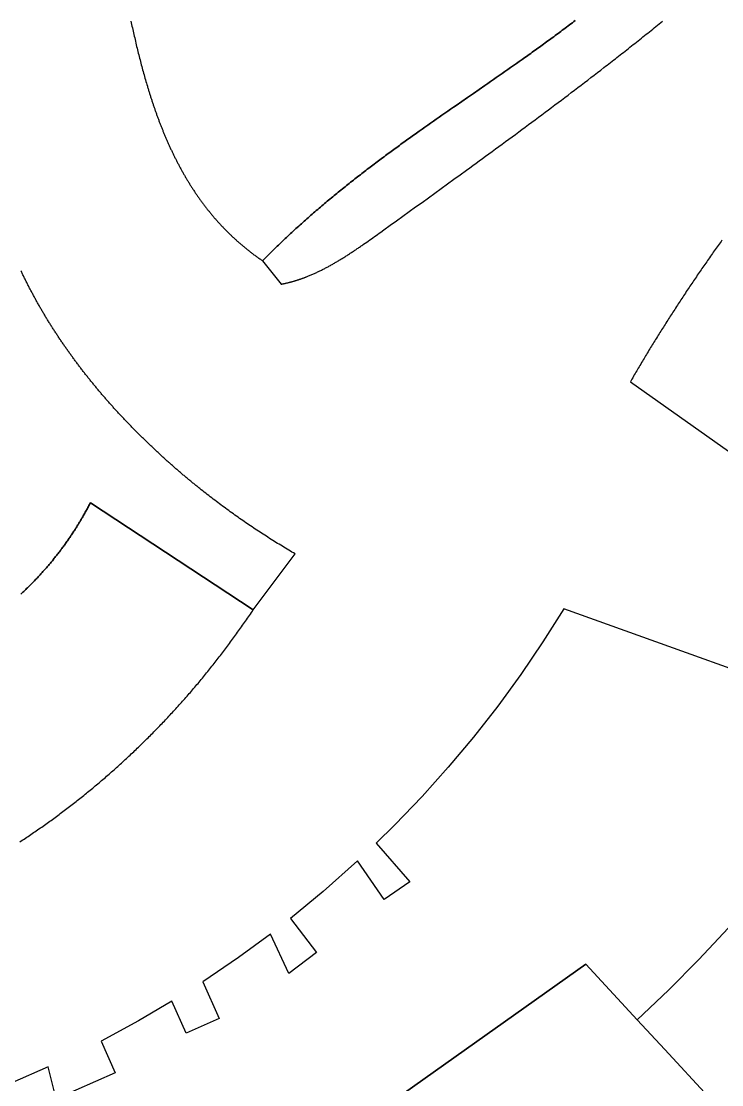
# Model space of a CAD drawing. Header units: millimetres. Extents: x 539514 to 908003, y -69769 to 203909.
# Drawn here: x 756701 to 800560, y -11242 to 55387 of the extents above; entities that cross this region are included whole.
import ezdxf

# ---------------------------------------------------------------- set-up
doc = ezdxf.new("R2010")
doc.units = ezdxf.units.MM
doc.layers.add('CLOSED_AREAS', color=7, linetype='Continuous')

msp = doc.modelspace()

# ---------------------------------------------------------------- linework, layer by layer
at = {"layer": 'CLOSED_AREAS'}
for points in [[(763563.96, 55403.434), (763587.047, 55296.987), (763610.27, 55190.589), (763633.632, 55084.245), (763657.137, 54977.957), (763680.787, 54871.727), (763704.586, 54765.558), (763728.538, 54659.453), (763752.646, 54553.414), (763776.914, 54447.444), (763801.344, 54341.545), (763825.941, 54235.72), (763850.707, 54129.972), (763875.647, 54024.303), (763900.763, 53918.716), (763926.059, 53813.214), (763951.538, 53707.798), (763977.205, 53602.472), (764003.062, 53497.239), (764029.112, 53392.1), (764055.359, 53287.059), (764081.807, 53182.118), (764108.459, 53077.28), (764135.318, 52972.547), (764162.388, 52867.922), (764189.673, 52763.408), (764217.174, 52659.007), (764244.897, 52554.721), (764272.845, 52450.554), (764301.02, 52346.508), (764329.426, 52242.586), (764358.068, 52138.789), (764386.947, 52035.122), (764416.068, 51931.586), (764445.434, 51828.184), (764475.049, 51724.919), (764504.915, 51621.793), (764535.036, 51518.808), (764565.416, 51415.968), (764596.059, 51313.276), (764611.479, 51261.985), (764626.966, 51210.733), (764642.521, 51159.518), (764658.143, 51108.342), (764673.833, 51057.205), (764689.592, 51006.106), (764705.42, 50955.047), (764721.317, 50904.028), (764737.284, 50853.049), (764753.321, 50802.11), (764769.429, 50751.212), (764785.607, 50700.354), (764801.858, 50649.538), (764818.18, 50598.764), (764834.575, 50548.032), (764851.042, 50497.342), (764867.583, 50446.695), (764884.197, 50396.09), (764900.885, 50345.529), (764917.648, 50295.012), (764934.486, 50244.539), (764951.399, 50194.109), (764968.388, 50143.725), (764985.454, 50093.385), (765002.595, 50043.091), (765019.814, 49992.842), (765037.111, 49942.639), (765054.485, 49892.482), (765071.938, 49842.372), (765089.469, 49792.308), (765107.08, 49742.292), (765124.77, 49692.324), (765142.54, 49642.403), (765160.391, 49592.531), (765178.323, 49542.706), (765196.336, 49492.931), (765214.431, 49443.205), (765232.608, 49393.529), (765250.867, 49343.902), (765269.21, 49294.325), (765287.636, 49244.799), (765306.146, 49195.324), (765324.741, 49145.9), (765343.42, 49096.527), (765362.185, 49047.206), (765381.035, 48997.937), (765399.971, 48948.72), (765418.993, 48899.557), (765438.103, 48850.446), (765457.299, 48801.389), (765476.584, 48752.385), (765495.957, 48703.436), (765515.418, 48654.54), (765534.968, 48605.7), (765554.608, 48556.915), (765574.338, 48508.185), (765594.158, 48459.51), (765614.069, 48410.892), (765634.071, 48362.33), (765654.164, 48313.825), (765674.35, 48265.376), (765694.628, 48216.985), (765714.999, 48168.652), (765735.463, 48120.376), (765756.021, 48072.159), (765776.674, 48024.001), (765797.42, 47975.901), (765818.262, 47927.861), (765839.2, 47879.88), (765860.233, 47831.959), (765881.362, 47784.098), (765902.588, 47736.298), (765923.912, 47688.559), (765945.333, 47640.881), (765966.852, 47593.265), (765988.469, 47545.711), (766010.186, 47498.218), (766032.001, 47450.789), (766053.917, 47403.422), (766075.932, 47356.118), (766098.048, 47308.878), (766120.265, 47261.702), (766142.584, 47214.59), (766165.004, 47167.542), (766187.527, 47120.559), (766210.152, 47073.641), (766232.881, 47026.789), (766255.713, 46980.002), (766278.649, 46933.282), (766301.69, 46886.628), (766324.835, 46840.041), (766348.086, 46793.521), (766371.442, 46747.068), (766394.905, 46700.683), (766418.474, 46654.367), (766442.15, 46608.118), (766465.934, 46561.938), (766489.825, 46515.828), (766513.825, 46469.787), (766537.934, 46423.815), (766562.151, 46377.913), (766586.478, 46332.082), (766610.916, 46286.322), (766635.463, 46240.632), (766660.121, 46195.014), (766684.891, 46149.468), (766709.773, 46103.993), (766734.766, 46058.591), (766759.872, 46013.261), (766785.091, 45968.005), (766810.424, 45922.821), (766835.87, 45877.712), (766861.431, 45832.676), (766887.106, 45787.714), (766912.896, 45742.828), (766938.802, 45698.016), (766964.824, 45653.279), (766990.962, 45608.618), (767017.218, 45564.033), (767043.59, 45519.523), (767070.08, 45475.091), (767096.688, 45430.735), (767123.415, 45386.457), (767150.261, 45342.256), (767177.226, 45298.133), (767204.311, 45254.088), (767231.516, 45210.122), (767258.842, 45166.235), (767286.289, 45122.426), (767313.858, 45078.697), (767341.548, 45035.048), (767369.361, 44991.479), (767397.297, 44947.991), (767425.356, 44904.583), (767453.538, 44861.257), (767481.845, 44818.012), (767510.276, 44774.848), (767538.833, 44731.767), (767567.514, 44688.768), (767596.322, 44645.852), (767625.255, 44603.019), (767654.316, 44560.27), (767683.503, 44517.604), (767712.818, 44475.022), (767742.261, 44432.525), (767771.832, 44390.112), (767801.532, 44347.784), (767831.362, 44305.542), (767861.321, 44263.385), (767891.41, 44221.315), (767921.629, 44179.33), (767951.98, 44137.433), (767982.462, 44095.622), (768013.075, 44053.899), (768043.821, 44012.263), (768074.7, 43970.715), (768105.712, 43929.256), (768136.857, 43887.885), (768168.136, 43846.603), (768199.549, 43805.41), (768231.098, 43764.307), (768262.781, 43723.294), (768294.6, 43682.371), (768326.555, 43641.539), (768358.647, 43600.798), (768390.876, 43560.147), (768423.242, 43519.589), (768455.746, 43479.122), (768488.388, 43438.747), (768521.168, 43398.465), (768554.088, 43358.276), (768587.147, 43318.18), (768620.346, 43278.178), (768653.686, 43238.269), (768687.166, 43198.455), (768720.787, 43158.735), (768754.55, 43119.109), (768788.456, 43079.579), (768822.503, 43040.145), (768856.694, 43000.806), (768891.028, 42961.563), (768925.505, 42922.417), (768960.127, 42883.368), (768994.894, 42844.415), (769029.805, 42805.56), (769064.862, 42766.803), (769100.065, 42728.144), (769135.415, 42689.583), (769170.911, 42651.121), (769206.554, 42612.758), (769242.345, 42574.495), (769278.284, 42536.331), (769314.371, 42498.267), (769350.607, 42460.303), (769386.993, 42422.441), (769423.528, 42384.679), (769460.214, 42347.018), (769497.05, 42309.459), (769534.037, 42272.003), (769571.176, 42234.648), (769608.466, 42197.396), (769645.909, 42160.247), (769683.505, 42123.202), (769721.254, 42086.26), (769759.156, 42049.421), (769797.213, 42012.688), (769835.424, 41976.058), (769873.789, 41939.534), (769912.31, 41903.115), (769950.987, 41866.802), (769989.82, 41830.594), (770028.81, 41794.493), (770067.957, 41758.498), (770107.261, 41722.61), (770146.723, 41686.829), (770186.343, 41651.156), (770226.122, 41615.591), (770266.06, 41580.134), (770306.158, 41544.785), (770346.416, 41509.545), (770386.834, 41474.414), (770427.413, 41439.393), (770468.154, 41404.482), (770509.056, 41369.681), (770550.12, 41334.99), (770591.347, 41300.41), (770632.737, 41265.941), (770674.291, 41231.584), (770716.008, 41197.338), (770757.889, 41163.204), (770799.936, 41129.183), (770842.147, 41095.275), (770884.524, 41061.479), (770927.067, 41027.798), (770969.776, 40994.229), (771012.653, 40960.775), (771055.696, 40927.435), (771098.907, 40894.21), (771142.287, 40861.1), (771185.835, 40828.106), (771229.552, 40795.227), (771273.438, 40762.464), (771317.495, 40729.817), (771361.721, 40697.287), (771406.118, 40664.874), (771450.687, 40632.578), (771495.427, 40600.4), (771540.339, 40568.34), (771585.423, 40536.398), (771630.68, 40504.575), (771676.111, 40472.871), (771721.715, 40441.286), (771767.494, 40409.82), (771813.446, 40378.475), (771896.161, 40462.611), (771978.948, 40546.439), (772061.807, 40629.96), (772144.737, 40713.177), (772227.739, 40796.092), (772310.813, 40878.707), (772393.956, 40961.024), (772477.171, 41043.045), (772560.455, 41124.772), (772643.808, 41206.208), (772727.231, 41287.355), (772810.723, 41368.215), (772894.283, 41448.79), (772977.911, 41529.082), (773061.607, 41609.093), (773145.371, 41688.826), (773229.201, 41768.283), (773313.098, 41847.465), (773397.062, 41926.376), (773481.091, 42005.017), (773565.186, 42083.389), (773649.346, 42161.497), (773733.571, 42239.341), (773817.86, 42316.924), (773902.214, 42394.247), (773986.631, 42471.314), (774071.112, 42548.126), (774155.655, 42624.686), (774240.262, 42700.995), (774324.93, 42777.055), (774409.661, 42852.87), (774494.453, 42928.44), (774579.306, 43003.769), (774664.221, 43078.858), (774749.195, 43153.71), (774834.23, 43228.326), (774919.325, 43302.709), (775004.478, 43376.861), (775089.691, 43450.784), (775174.963, 43524.481), (775260.293, 43597.953), (775345.681, 43671.202), (775431.126, 43744.231), (775516.628, 43817.042), (775602.188, 43889.637), (775687.804, 43962.019), (775773.476, 44034.188), (775859.203, 44106.148), (775944.986, 44177.901), (776030.824, 44249.449), (776116.717, 44320.794), (776202.664, 44391.938), (776288.665, 44462.883), (776374.72, 44533.631), (776460.827, 44604.186), (776546.988, 44674.548), (776633.201, 44744.719), (776719.466, 44814.703), (776805.783, 44884.502), (776892.151, 44954.116), (776978.57, 45023.55), (777065.04, 45092.803), (777151.56, 45161.88), (777238.13, 45230.782), (777324.75, 45299.511), (777411.419, 45368.069), (777498.136, 45436.459), (777584.903, 45504.682), (777671.717, 45572.742), (777758.579, 45640.639), (777845.488, 45708.376), (777932.444, 45775.956), (778019.447, 45843.38), (778106.497, 45910.65), (778193.592, 45977.769), (778280.733, 46044.74), (778367.918, 46111.563), (778455.149, 46178.241), (778542.424, 46244.777), (778629.744, 46311.172), (778717.107, 46377.429), (778804.513, 46443.55), (778891.962, 46509.537), (778979.454, 46575.392), (779066.989, 46641.117), (779154.565, 46706.715), (779242.183, 46772.187), (779329.842, 46837.536), (779417.542, 46902.764), (779505.282, 46967.874), (779593.062, 47032.866), (779680.882, 47097.744), (779768.742, 47162.509), (779856.64, 47227.164), (779944.577, 47291.711), (780032.552, 47356.151), (780120.566, 47420.488), (780208.616, 47484.724), (780296.704, 47548.86), (780384.829, 47612.898), (780472.99, 47676.841), (780561.188, 47740.692), (780649.421, 47804.451), (780737.689, 47868.121), (780825.993, 47931.705), (780914.331, 47995.205), (781002.703, 48058.622), (781091.109, 48121.96), (781179.549, 48185.219), (781268.022, 48248.402), (781356.528, 48311.512), (781445.066, 48374.55), (781622.238, 48500.421), (781799.536, 48626.032), (781976.956, 48751.4), (782154.496, 48876.542), (782332.153, 49001.476), (782509.923, 49126.219), (782687.804, 49250.788), (782865.794, 49375.201), (783043.888, 49499.474), (783222.084, 49623.625), (783400.38, 49747.671), (783578.772, 49871.63), (783757.257, 49995.518), (783935.833, 50119.354), (784293.244, 50366.934), (784650.983, 50614.509), (785009.025, 50862.216), (785367.348, 51110.195), (785725.928, 51358.581), (785905.307, 51482.971), (786084.742, 51607.515), (786264.229, 51732.23), (786443.766, 51857.133), (786623.35, 51982.242), (786802.978, 52107.573), (786982.647, 52233.145), (787162.354, 52358.975), (787342.096, 52485.079), (787521.87, 52611.475), (787701.674, 52738.18), (787881.504, 52865.211), (788061.357, 52992.586), (788241.232, 53120.322), (788331.176, 53184.331), (788421.124, 53248.436), (788511.075, 53312.64), (788601.03, 53376.945), (788690.988, 53441.354), (788780.949, 53505.868), (788870.912, 53570.489), (788960.877, 53635.22), (789050.843, 53700.062), (789140.81, 53765.019), (789230.778, 53830.091), (789320.747, 53895.282), (789410.716, 53960.593), (789500.684, 54026.027), (789590.652, 54091.586), (789680.618, 54157.271), (789770.584, 54223.086), (789860.547, 54289.031), (789950.509, 54355.11), (790040.467, 54421.325), (790130.424, 54487.677), (790220.376, 54554.169), (790310.326, 54620.803), (790400.271, 54687.581), (790490.212, 54754.506), (790580.148, 54821.578), (790670.08, 54888.802), (790760.005, 54956.178), (790849.926, 55023.709), (790939.84, 55091.397), (791029.747, 55159.244), (791119.648, 55227.253), (791209.541, 55295.425), (791299.427, 55363.763), (791389.305, 55432.269)], [(791389.305, 55432.269), (791299.427, 55363.763), (791209.541, 55295.425), (791119.648, 55227.253), (791029.747, 55159.244), (790939.84, 55091.397), (790849.926, 55023.709), (790760.005, 54956.178), (790670.08, 54888.802), (790580.148, 54821.578), (790490.212, 54754.506), (790400.271, 54687.581), (790310.326, 54620.803), (790220.376, 54554.169), (790130.424, 54487.677), (790040.467, 54421.325), (789950.509, 54355.11), (789860.547, 54289.031), (789770.584, 54223.086), (789680.618, 54157.271), (789590.652, 54091.586), (789500.684, 54026.027), (789410.716, 53960.593), (789320.747, 53895.282), (789230.778, 53830.091), (789140.81, 53765.019), (789050.843, 53700.062), (788960.877, 53635.22), (788870.912, 53570.489), (788780.949, 53505.868), (788690.988, 53441.354), (788601.03, 53376.945), (788511.075, 53312.64), (788421.124, 53248.436), (788331.176, 53184.331), (788241.232, 53120.322), (788061.357, 52992.586), (787881.504, 52865.211), (787701.674, 52738.18), (787521.87, 52611.475), (787342.096, 52485.079), (787162.354, 52358.975), (786982.647, 52233.145), (786802.978, 52107.573), (786623.35, 51982.242), (786443.766, 51857.133), (786264.229, 51732.23), (786084.742, 51607.515), (785905.307, 51482.971), (785725.928, 51358.581), (785367.348, 51110.195), (785009.025, 50862.216), (784650.983, 50614.509), (784293.244, 50366.934), (783935.833, 50119.354), (783757.257, 49995.518), (783578.772, 49871.63), (783400.38, 49747.671), (783222.084, 49623.625), (783043.888, 49499.474), (782865.794, 49375.201), (782687.804, 49250.788), (782509.923, 49126.219), (782332.153, 49001.476), (782154.496, 48876.542), (781976.956, 48751.4), (781799.536, 48626.032), (781622.238, 48500.421), (781445.066, 48374.55), (781356.528, 48311.512), (781268.022, 48248.402), (781179.549, 48185.219), (781091.109, 48121.96), (781002.703, 48058.622), (780914.331, 47995.205), (780825.993, 47931.705), (780737.689, 47868.121), (780649.421, 47804.451), (780561.188, 47740.692), (780472.99, 47676.841), (780384.829, 47612.898), (780296.704, 47548.86), (780208.616, 47484.724), (780120.566, 47420.488), (780032.552, 47356.151), (779944.577, 47291.711), (779856.64, 47227.164), (779768.742, 47162.509), (779680.882, 47097.744), (779593.062, 47032.866), (779505.282, 46967.874), (779417.542, 46902.764), (779329.842, 46837.536), (779242.183, 46772.187), (779154.565, 46706.715), (779066.989, 46641.117), (778979.454, 46575.392), (778891.962, 46509.537), (778804.513, 46443.55), (778717.107, 46377.429), (778629.744, 46311.172), (778542.424, 46244.777), (778455.149, 46178.241), (778367.918, 46111.563), (778280.733, 46044.74), (778193.592, 45977.769), (778106.497, 45910.65), (778019.447, 45843.38), (777932.444, 45775.956), (777845.488, 45708.376), (777758.579, 45640.639), (777671.717, 45572.742), (777584.903, 45504.682), (777498.136, 45436.459), (777411.419, 45368.069), (777324.75, 45299.511), (777238.13, 45230.782), (777151.56, 45161.88), (777065.04, 45092.803), (776978.57, 45023.55), (776892.151, 44954.116), (776805.783, 44884.502), (776719.466, 44814.703), (776633.201, 44744.719), (776546.988, 44674.548), (776460.827, 44604.186), (776374.72, 44533.631), (776288.665, 44462.883), (776202.664, 44391.938), (776116.717, 44320.794), (776030.824, 44249.449), (775944.986, 44177.901), (775859.203, 44106.148), (775773.476, 44034.188), (775687.804, 43962.019), (775602.188, 43889.637), (775516.628, 43817.042), (775431.126, 43744.231), (775345.681, 43671.202), (775260.293, 43597.953), (775174.963, 43524.481), (775089.691, 43450.784), (775004.478, 43376.861), (774919.325, 43302.709), (774834.23, 43228.326), (774749.195, 43153.71), (774664.221, 43078.858), (774579.306, 43003.769), (774494.453, 42928.44), (774409.661, 42852.87), (774324.93, 42777.055), (774240.262, 42700.995), (774155.655, 42624.686), (774071.112, 42548.126), (773986.631, 42471.314), (773902.214, 42394.247), (773817.86, 42316.924), (773733.571, 42239.341), (773649.346, 42161.497), (773565.186, 42083.389), (773481.091, 42005.017), (773397.062, 41926.376), (773313.098, 41847.465), (773229.201, 41768.283), (773145.371, 41688.826), (773061.607, 41609.093), (772977.911, 41529.082), (772894.283, 41448.79), (772810.723, 41368.215), (772727.231, 41287.355), (772643.808, 41206.208), (772560.455, 41124.772), (772477.171, 41043.045), (772393.956, 40961.024), (772310.813, 40878.707), (772227.739, 40796.092), (772144.737, 40713.177), (772061.807, 40629.96), (771978.948, 40546.439), (771896.161, 40462.611), (771813.446, 40378.475), (772979.384, 38921.053), (773005.884, 38925.812), (773032.368, 38930.67), (773058.834, 38935.627), (773085.283, 38940.683), (773111.716, 38945.837), (773138.132, 38951.089), (773164.532, 38956.438), (773190.915, 38961.885), (773217.281, 38967.428), (773243.631, 38973.068), (773269.964, 38978.803), (773296.282, 38984.634), (773322.583, 38990.56), (773348.868, 38996.581), (773375.137, 39002.697), (773401.39, 39008.906), (773427.627, 39015.209), (773453.848, 39021.605), (773480.054, 39028.094), (773506.244, 39034.676), (773532.418, 39041.349), (773558.576, 39048.115), (773584.719, 39054.971), (773610.847, 39061.919), (773636.959, 39068.957), (773663.056, 39076.085), (773689.138, 39083.303), (773715.205, 39090.611), (773741.257, 39098.007), (773767.293, 39105.492), (773793.315, 39113.065), (773819.322, 39120.726), (773845.314, 39128.475), (773871.292, 39136.311), (773897.255, 39144.233), (773923.203, 39152.241), (773949.137, 39160.336), (773975.056, 39168.516), (774000.961, 39176.781), (774026.852, 39185.131), (774052.728, 39193.565), (774078.591, 39202.084), (774104.439, 39210.686), (774130.273, 39219.371), (774156.094, 39228.139), (774181.901, 39236.989), (774207.693, 39245.922), (774233.472, 39254.936), (774259.238, 39264.032), (774284.99, 39273.208), (774310.728, 39282.465), (774336.453, 39291.802), (774362.165, 39301.219), (774387.863, 39310.715), (774413.549, 39320.29), (774439.221, 39329.944), (774464.88, 39339.676), (774490.526, 39349.486), (774516.159, 39359.373), (774541.779, 39369.337), (774567.386, 39379.378), (774592.981, 39389.496), (774644.133, 39409.958), (774695.235, 39430.72), (774746.287, 39451.78), (774797.29, 39473.134), (774848.246, 39494.78), (774899.153, 39516.714), (774950.014, 39538.933), (775000.827, 39561.434), (775051.595, 39584.213), (775102.318, 39607.269), (775152.995, 39630.598), (775203.629, 39654.196), (775254.218, 39678.061), (775304.765, 39702.19), (775355.269, 39726.579), (775405.731, 39751.225), (775456.152, 39776.126), (775506.531, 39801.278), (775556.871, 39826.678), (775607.171, 39852.323), (775657.431, 39878.211), (775707.653, 39904.337), (775757.837, 39930.699), (775807.984, 39957.293), (775858.094, 39984.118), (775908.167, 40011.169), (775958.205, 40038.443), (776008.208, 40065.938), (776058.176, 40093.65), (776108.11, 40121.577), (776158.01, 40149.714), (776207.878, 40178.06), (776257.714, 40206.611), (776307.517, 40235.364), (776357.29, 40264.315), (776407.032, 40293.462), (776456.744, 40322.803), (776506.426, 40352.332), (776556.08, 40382.048), (776605.705, 40411.948), (776655.303, 40442.028), (776704.873, 40472.285), (776754.417, 40502.717), (776803.935, 40533.319), (776853.427, 40564.09), (776902.895, 40595.026), (776952.338, 40626.123), (777001.758, 40657.38), (777051.154, 40688.792), (777100.528, 40720.356), (777149.879, 40752.071), (777199.209, 40783.931), (777248.519, 40815.935), (777297.808, 40848.08), (777347.077, 40880.361), (777396.327, 40912.777), (777445.558, 40945.324), (777494.772, 40977.999), (777543.968, 41010.799), (777593.147, 41043.72), (777642.309, 41076.761), (777691.456, 41109.917), (777740.588, 41143.185), (777789.705, 41176.563), (777838.808, 41210.048), (777887.897, 41243.636), (777936.974, 41277.324), (777986.038, 41311.109), (778035.091, 41344.988), (778084.132, 41378.959), (778133.163, 41413.017), (778231.195, 41481.385), (778329.191, 41550.068), (778427.156, 41619.041), (778525.094, 41688.28), (778623.011, 41757.759), (778720.91, 41827.454), (778818.796, 41897.341), (778916.674, 41967.395), (779014.548, 42037.591), (779112.423, 42107.905), (779210.303, 42178.311), (779406.098, 42319.304), (779803.735, 42605.789), (780201.632, 42892.569), (780599.734, 43179.628), (780997.987, 43466.947), (781396.335, 43754.509), (781794.725, 44042.298), (782193.102, 44330.296), (782591.412, 44618.486), (782989.599, 44906.85), (783387.61, 45195.371), (783785.39, 45484.032), (784182.884, 45772.816), (784580.039, 46061.705), (784778.471, 46206.184), (784976.799, 46350.683), (785175.014, 46495.199), (785373.109, 46639.731), (785571.079, 46784.276), (785768.917, 46928.833), (785977.372, 47081.269), (786185.674, 47233.723), (786393.823, 47386.204), (786601.823, 47538.718), (786809.674, 47691.276), (787017.377, 47843.883), (787224.936, 47996.55), (787432.35, 48149.283), (787639.622, 48302.091), (787846.753, 48454.982), (788053.745, 48607.964), (788260.6, 48761.045), (788467.319, 48914.234), (788673.903, 49067.537), (788880.355, 49220.964), (789086.676, 49374.523), (789292.867, 49528.221), (789498.93, 49682.067), (789704.867, 49836.068), (789910.679, 49990.234), (790116.368, 50144.571), (790321.936, 50299.088), (790527.384, 50453.793), (790732.713, 50608.695), (790937.926, 50763.801), (791143.024, 50919.119), (791348.008, 51074.658), (791552.88, 51230.425), (791757.642, 51386.429), (791962.295, 51542.677), (792166.841, 51699.179), (792371.282, 51855.941), (792575.619, 52012.973), (792779.853, 52170.281), (792983.987, 52327.875), (793188.022, 52485.762), (793290.002, 52564.818), (793391.959, 52643.95), (793493.891, 52723.16), (793595.8, 52802.448), (793697.685, 52881.815), (793799.547, 52961.263), (793901.386, 53040.793), (794003.201, 53120.404), (794104.994, 53200.099), (794206.765, 53279.879), (794308.512, 53359.744), (794410.238, 53439.696), (794511.942, 53519.735), (794613.624, 53599.862), (794715.284, 53680.079), (794816.923, 53760.387), (794918.541, 53840.786), (795020.138, 53921.277), (795121.714, 54001.862), (795223.27, 54082.542), (795324.805, 54163.317), (795426.32, 54244.189), (795527.815, 54325.158), (795629.29, 54406.226), (795730.746, 54487.394), (795832.182, 54568.662), (795933.599, 54650.032), (796034.998, 54731.505), (796136.377, 54813.081), (796237.738, 54894.762), (796339.08, 54976.548), (796440.404, 55058.442), (796541.711, 55140.442), (796642.999, 55222.552), (796744.27, 55304.772), (796845.524, 55387.102)], [(800576.731, 41677.54), (800516.12, 41592.824), (800455.607, 41508.089), (800395.192, 41423.335), (800334.875, 41338.563), (800274.656, 41253.773), (800214.537, 41168.966), (800154.516, 41084.14), (800094.595, 40999.297), (800034.773, 40914.437), (799975.051, 40829.559), (799915.429, 40744.665), (799855.907, 40659.753), (799796.486, 40574.825), (799737.165, 40489.881), (799677.945, 40404.92), (799618.827, 40319.943), (799559.809, 40234.95), (799500.894, 40149.942), (799442.08, 40064.918), (799383.369, 39979.878), (799324.76, 39894.823), (799266.253, 39809.754), (799207.849, 39724.669), (799149.549, 39639.57), (799091.352, 39554.456), (799033.258, 39469.328), (798975.268, 39384.185), (798917.382, 39299.029), (798859.601, 39213.859), (798801.924, 39128.676), (798744.351, 39043.478), (798686.884, 38958.268), (798629.522, 38873.045), (798572.266, 38787.808), (798515.115, 38702.559), (798458.07, 38617.298), (798401.131, 38532.024), (798344.299, 38446.738), (798287.574, 38361.44), (798230.955, 38276.13), (798174.444, 38190.808), (798118.04, 38105.475), (798061.743, 38020.131), (798005.555, 37934.776), (797949.474, 37849.409), (797893.502, 37764.032), (797837.639, 37678.645), (797781.884, 37593.247), (797726.239, 37507.838), (797670.703, 37422.42), (797615.276, 37336.992), (797559.959, 37251.554), (797504.752, 37166.107), (797449.656, 37080.65), (797394.67, 36995.184), (797339.794, 36909.71), (797285.03, 36824.226), (797230.377, 36738.734), (797175.836, 36653.233), (797121.406, 36567.725), (797067.088, 36482.208), (797012.882, 36396.683), (796958.789, 36311.15), (796904.808, 36225.61), (796850.94, 36140.063), (796797.186, 36054.508), (796743.544, 35968.947), (796690.017, 35883.378), (796636.603, 35797.803), (796583.303, 35712.222), (796530.118, 35626.634), (796477.047, 35541.04), (796424.092, 35455.44), (796371.251, 35369.835), (796318.525, 35284.224), (796265.915, 35198.607), (796213.421, 35112.985), (796161.043, 35027.359), (796108.781, 34941.727), (796056.635, 34856.091), (796004.607, 34770.45), (795952.695, 34684.805), (795900.9, 34599.155), (795849.223, 34513.502), (795797.664, 34427.845), (795746.223, 34342.184), (795694.899, 34256.52), (795643.694, 34170.853), (795592.608, 34085.183), (795541.641, 33999.509), (795490.793, 33913.833), (795440.064, 33828.155), (795389.455, 33742.474), (795338.965, 33656.791), (795288.596, 33571.106), (795238.347, 33485.419), (795188.219, 33399.73), (795138.211, 33314.04), (795088.325, 33228.349), (795038.559, 33142.657), (794988.916, 33056.963), (794939.394, 32971.269), (794889.994, 32885.575), (794840.716, 32799.88), (801836.342, 27844.644)], [(756663.992, 19486.416), (756710.894, 19529.932), (756757.673, 19573.597), (756804.33, 19617.412), (756850.862, 19661.376), (756897.271, 19705.489), (756943.556, 19749.752), (756989.715, 19794.163), (757035.749, 19838.724), (757081.658, 19883.434), (757127.44, 19928.294), (757173.097, 19973.302), (757218.626, 20018.459), (757264.027, 20063.765), (757309.301, 20109.221), (757354.447, 20154.825), (757399.465, 20200.578), (757444.353, 20246.48), (757489.112, 20292.531), (757533.741, 20338.731), (757578.24, 20385.079), (757622.608, 20431.576), (757666.845, 20478.222), (757710.951, 20525.017), (757754.925, 20571.96), (757798.766, 20619.052), (757842.475, 20666.293), (757886.05, 20713.682), (757929.492, 20761.219), (757972.8, 20808.905), (758015.974, 20856.74), (758059.013, 20904.722), (758101.917, 20952.854), (758144.684, 21001.133), (758187.316, 21049.561), (758229.812, 21098.138), (758272.17, 21146.862), (758314.392, 21195.735), (758356.475, 21244.756), (758398.421, 21293.925), (758440.227, 21343.242), (758481.895, 21392.707), (758523.424, 21442.32), (758564.812, 21492.082), (758606.061, 21541.991), (758647.169, 21592.048), (758688.136, 21642.253), (758728.961, 21692.606), (758769.644, 21743.107), (758810.186, 21793.756), (758850.584, 21844.553), (758890.839, 21895.497), (758930.951, 21946.589), (758970.919, 21997.828), (759010.742, 22049.216), (759050.421, 22100.751), (759089.955, 22152.433), (759129.343, 22204.263), (759168.584, 22256.241), (759207.68, 22308.366), (759246.628, 22360.639), (759285.43, 22413.059), (759324.083, 22465.626), (759362.589, 22518.341), (759400.945, 22571.203), (759439.153, 22624.212), (759477.212, 22677.369), (759515.121, 22730.672), (759552.88, 22784.123), (759590.488, 22837.721), (759627.945, 22891.467), (759665.25, 22945.359), (759702.404, 22999.399), (759739.405, 23053.585), (759776.254, 23107.918), (759812.95, 23162.399), (759849.492, 23217.026), (759885.88, 23271.8), (759922.114, 23326.721), (759958.193, 23381.789), (759994.117, 23437.004), (760029.885, 23492.365), (760065.498, 23547.873), (760100.954, 23603.528), (760136.253, 23659.33), (760171.395, 23715.278), (760206.379, 23771.372), (760241.205, 23827.614), (760275.872, 23884.001), (760310.381, 23940.536), (760344.73, 23997.216), (760378.92, 24054.044), (760412.949, 24111.017), (760446.818, 24168.137), (760480.526, 24225.403), (760514.072, 24282.816), (760547.457, 24340.375), (760580.679, 24398.08), (760613.739, 24455.931), (760646.635, 24513.928), (760679.368, 24572.072), (760711.937, 24630.361), (760744.342, 24688.797), (760776.582, 24747.378), (760808.657, 24806.106), (760840.567, 24864.98), (760872.31, 24923.999), (760903.887, 24983.165), (760935.297, 25042.476), (760966.54, 25101.933), (760997.615, 25161.536), (761028.523, 25221.285), (771230.478, 18517.143), (773853.837, 22014.956), (773753.037, 22073.782), (773652.291, 22132.901), (773551.604, 22192.312), (773450.975, 22252.016), (773350.408, 22312.011), (773249.904, 22372.297), (773149.464, 22432.873), (773049.091, 22493.738), (772948.787, 22554.892), (772848.553, 22616.333), (772748.391, 22678.062), (772648.303, 22740.078), (772548.29, 22802.379), (772448.355, 22864.965), (772348.5, 22927.836), (772248.726, 22990.991), (772149.034, 23054.428), (772049.428, 23118.148), (771949.908, 23182.15), (771850.477, 23246.433), (771751.136, 23310.996), (771651.888, 23375.839), (771552.733, 23440.961), (771453.674, 23506.361), (771354.713, 23572.039), (771255.851, 23637.993), (771157.09, 23704.224), (771058.433, 23770.731), (770959.881, 23837.512), (770861.435, 23904.567), (770763.098, 23971.896), (770664.871, 24039.498), (770566.756, 24107.371), (770468.756, 24175.516), (770370.871, 24243.932), (770273.104, 24312.618), (770175.457, 24381.573), (770077.931, 24450.797), (769980.528, 24520.289), (769883.25, 24590.048), (769786.099, 24660.074), (769689.076, 24730.365), (769592.184, 24800.922), (769495.425, 24871.744), (769398.799, 24942.829), (769302.309, 25014.177), (769205.957, 25085.788), (769109.745, 25157.66), (769013.674, 25229.794), (768917.747, 25302.188), (768821.964, 25374.842), (768726.328, 25447.755), (768630.841, 25520.926), (768535.505, 25594.355), (768440.321, 25668.04), (768345.291, 25741.982), (768250.417, 25816.18), (768155.701, 25890.632), (768061.144, 25965.339), (767966.749, 26040.299), (767872.518, 26115.512), (767825.464, 26153.214), (767778.451, 26190.978), (767731.481, 26228.805), (767684.552, 26266.694), (767637.665, 26304.647), (767590.821, 26342.662), (767544.019, 26380.739), (767497.261, 26418.879), (767450.545, 26457.082), (767403.873, 26495.346), (767357.244, 26533.673), (767310.659, 26572.062), (767264.119, 26610.513), (767217.622, 26649.026), (767171.17, 26687.6), (767124.762, 26726.237), (767078.4, 26764.935), (767032.083, 26803.694), (766985.811, 26842.515), (766939.584, 26881.398), (766893.404, 26920.342), (766847.269, 26959.347), (766801.181, 26998.413), (766755.14, 27037.54), (766709.145, 27076.728), (766663.197, 27115.978), (766617.296, 27155.287), (766571.443, 27194.658), (766525.638, 27234.089), (766479.88, 27273.581), (766434.17, 27313.133), (766388.509, 27352.746), (766342.897, 27392.419), (766297.333, 27432.152), (766251.818, 27471.945), (766206.353, 27511.799), (766160.937, 27551.712), (766115.57, 27591.685), (766070.254, 27631.718), (766024.988, 27671.81), (765979.772, 27711.963), (765934.607, 27752.174), (765889.493, 27792.445), (765844.43, 27832.776), (765799.418, 27873.165), (765754.457, 27913.614), (765709.549, 27954.122), (765664.692, 27994.689), (765619.888, 28035.315), (765575.136, 28075.999), (765530.437, 28116.743), (765485.791, 28157.545), (765441.198, 28198.405), (765396.658, 28239.325), (765352.172, 28280.302), (765307.739, 28321.338), (765263.361, 28362.432), (765219.037, 28403.584), (765174.768, 28444.794), (765130.553, 28486.062), (765086.393, 28527.388), (765042.288, 28568.772), (764998.239, 28610.214), (764954.246, 28651.713), (764910.308, 28693.27), (764866.426, 28734.884), (764822.601, 28776.555), (764778.833, 28818.284), (764735.121, 28860.07), (764691.466, 28901.913), (764647.868, 28943.813), (764604.328, 28985.77), (764560.846, 29027.784), (764517.421, 29069.855), (764474.055, 29111.982), (764430.747, 29154.166), (764387.497, 29196.406), (764344.307, 29238.703), (764301.175, 29281.056), (764258.103, 29323.466), (764215.091, 29365.931), (764172.138, 29408.453), (764129.245, 29451.031), (764086.412, 29493.664), (764043.64, 29536.354), (764000.928, 29579.099), (763958.278, 29621.899), (763915.688, 29664.756), (763873.16, 29707.667), (763830.693, 29750.635), (763788.288, 29793.657), (763745.946, 29836.735), (763703.665, 29879.868), (763661.447, 29923.055), (763619.292, 29966.298), (763577.199, 30009.596), (763535.17, 30052.948), (763493.204, 30096.355), (763451.302, 30139.817), (763409.464, 30183.333), (763367.689, 30226.904), (763325.98, 30270.529), (763284.334, 30314.209), (763242.754, 30357.942), (763201.238, 30401.73), (763159.787, 30445.571), (763118.403, 30489.467), (763077.083, 30533.416), (763035.83, 30577.419), (762994.643, 30621.476), (762953.522, 30665.587), (762912.468, 30709.75), (762871.48, 30753.968), (762830.56, 30798.238), (762789.707, 30842.562), (762748.921, 30886.939), (762708.203, 30931.369), (762667.553, 30975.852), (762626.972, 31020.388), (762586.458, 31064.977), (762546.014, 31109.619), (762505.638, 31154.313), (762465.331, 31199.059), (762425.094, 31243.858), (762384.926, 31288.71), (762344.828, 31333.614), (762304.8, 31378.57), (762264.842, 31423.578), (762224.955, 31468.638), (762185.139, 31513.75), (762145.393, 31558.914), (762105.718, 31604.13), (762066.115, 31649.397), (762026.584, 31694.716), (761987.124, 31740.087), (761947.737, 31785.509), (761908.421, 31830.982), (761869.178, 31876.507), (761830.008, 31922.082), (761790.911, 31967.709), (761751.888, 32013.387), (761712.937, 32059.116), (761674.06, 32104.896), (761635.258, 32150.726), (761596.529, 32196.607), (761557.874, 32242.538), (761519.295, 32288.52), (761480.79, 32334.553), (761442.36, 32380.636), (761404.005, 32426.769), (761365.726, 32472.952), (761327.522, 32519.185), (761289.395, 32565.468), (761251.343, 32611.801), (761213.368, 32658.184), (761175.47, 32704.617), (761137.648, 32751.099), (761099.904, 32797.631), (761062.237, 32844.212), (761024.647, 32890.842), (760987.135, 32937.522), (760949.702, 32984.251), (760912.346, 33031.029), (760875.069, 33077.856), (760837.87, 33124.733), (760800.751, 33171.658), (760763.71, 33218.631), (760726.749, 33265.654), (760689.868, 33312.725), (760653.066, 33359.844), (760616.345, 33407.012), (760579.703, 33454.228), (760543.143, 33501.493), (760506.662, 33548.806), (760470.263, 33596.166), (760433.945, 33643.575), (760397.709, 33691.032), (760361.554, 33738.536), (760325.481, 33786.088), (760289.49, 33833.688), (760253.581, 33881.336), (760217.755, 33929.031), (760182.012, 33976.773), (760146.352, 34024.563), (760110.775, 34072.399), (760075.282, 34120.283), (760039.872, 34168.214), (760004.546, 34216.192), (759969.304, 34264.217), (759934.147, 34312.289), (759899.074, 34360.407), (759864.086, 34408.572), (759829.183, 34456.784), (759794.366, 34505.042), (759759.634, 34553.346), (759724.987, 34601.696), (759690.427, 34650.093), (759655.953, 34698.536), (759621.565, 34747.025), (759587.264, 34795.56), (759553.05, 34844.14), (759518.923, 34892.767), (759484.883, 34941.439), (759450.931, 34990.156), (759417.067, 35038.92), (759383.291, 35087.728), (759349.603, 35136.582), (759316.003, 35185.481), (759282.493, 35234.426), (759249.071, 35283.415), (759215.738, 35332.449), (759182.495, 35381.529), (759149.341, 35430.653), (759116.277, 35479.821), (759083.304, 35529.035), (759050.42, 35578.293), (759017.627, 35627.595), (758984.925, 35676.942), (758952.314, 35726.333), (758919.794, 35775.769), (758887.366, 35825.248), (758855.029, 35874.772), (758822.784, 35924.339), (758790.631, 35973.95), (758758.571, 36023.605), (758726.603, 36073.304), (758694.728, 36123.047), (758662.946, 36172.833), (758631.258, 36222.662), (758599.662, 36272.535), (758568.161, 36322.451), (758536.754, 36372.41), (758505.44, 36422.412), (758474.221, 36472.457), (758443.097, 36522.546), (758412.068, 36572.677), (758381.134, 36622.85), (758350.295, 36673.067), (758319.551, 36723.326), (758288.904, 36773.627), (758258.352, 36823.971), (758227.897, 36874.358), (758197.538, 36924.786), (758167.276, 36975.257), (758137.111, 37025.769), (758107.042, 37076.324), (758077.072, 37126.921), (758047.199, 37177.559), (758017.423, 37228.239), (757987.746, 37278.961), (757958.167, 37329.724), (757928.687, 37380.529), (757899.305, 37431.375), (757870.023, 37482.262), (757840.839, 37533.191), (757811.755, 37584.16), (757782.771, 37635.171), (757753.886, 37686.223), (757725.102, 37737.315), (757696.418, 37788.448), (757667.834, 37839.622), (757639.352, 37890.837), (757610.97, 37942.092), (757582.689, 37993.388), (757554.511, 38044.723), (757526.433, 38096.099), (757498.458, 38147.516), (757470.585, 38198.972), (757442.814, 38250.468), (757415.146, 38302.005), (757387.581, 38353.581), (757360.119, 38405.197), (757332.76, 38456.852), (757305.505, 38508.547), (757278.353, 38560.282), (757251.306, 38612.056), (757224.362, 38663.869), (757197.524, 38715.721), (757170.789, 38767.613), (757144.16, 38819.544), (757117.636, 38871.513), (757091.217, 38923.522), (757064.904, 38975.569), (757038.696, 39027.655), (757012.595, 39079.78), (756986.6, 39131.943), (756960.711, 39184.145), (756934.93, 39236.385), (756909.255, 39288.663), (756883.687, 39340.979), (756858.227, 39393.334), (756832.874, 39445.727), (756807.629, 39498.157), (756782.493, 39550.626), (756757.464, 39603.132), (756732.544, 39655.676), (756707.733, 39708.257), (756683.031, 39760.876)], [(756618.403, 3979.193), (756704.244, 4035.562), (756789.979, 4092.114), (756875.608, 4148.848), (756961.131, 4205.765), (757046.548, 4262.864), (757131.858, 4320.145), (757217.061, 4377.609), (757302.157, 4435.254), (757387.145, 4493.08), (757472.025, 4551.088), (757556.798, 4609.278), (757641.462, 4667.648), (757726.018, 4726.2), (757810.465, 4784.933), (757894.804, 4843.846), (757979.032, 4902.94), (758063.152, 4962.215), (758147.162, 5021.67), (758231.061, 5081.305), (758314.851, 5141.12), (758398.53, 5201.115), (758482.098, 5261.289), (758565.555, 5321.644), (758648.901, 5382.178), (758732.135, 5442.891), (758815.258, 5503.783), (758898.268, 5564.854), (758981.167, 5626.105), (759063.952, 5687.534), (759146.625, 5749.141), (759229.185, 5810.927), (759311.632, 5872.891), (759393.965, 5935.034), (759476.184, 5997.354), (759558.289, 6059.853), (759640.28, 6122.529), (759722.157, 6185.382), (759803.918, 6248.413), (759885.565, 6311.622), (759967.096, 6375.007), (760048.511, 6438.569), (760129.811, 6502.309), (760210.994, 6566.225), (760292.062, 6630.317), (760373.012, 6694.586), (760453.846, 6759.031), (760534.563, 6823.652), (760615.162, 6888.449), (760695.644, 6953.422), (760776.008, 7018.571), (760856.254, 7083.895), (760936.381, 7149.395), (761016.39, 7215.07), (761096.28, 7280.92), (761176.051, 7346.945), (761255.702, 7413.144), (761335.234, 7479.518), (761414.646, 7546.067), (761493.937, 7612.79), (761573.109, 7679.688), (761652.159, 7746.759), (761731.089, 7814.005), (761809.898, 7881.424), (761888.585, 7949.017), (761967.15, 8016.783), (762045.594, 8084.722), (762123.915, 8152.835), (762202.114, 8221.121), (762280.191, 8289.58), (762358.144, 8358.211), (762435.974, 8427.015), (762513.681, 8495.992), (762591.264, 8565.141), (762668.723, 8634.462), (762746.058, 8703.955), (762823.269, 8773.62), (762900.354, 8843.457), (762977.315, 8913.465), (763054.151, 8983.645), (763130.861, 9053.996), (763207.445, 9124.518), (763283.903, 9195.211), (763360.236, 9266.075), (763436.441, 9337.11), (763512.52, 9408.315), (763588.472, 9479.691), (763664.297, 9551.237), (763739.994, 9622.953), (763815.563, 9694.839), (763891.005, 9766.895), (763966.318, 9839.121), (764041.502, 9911.516), (764116.558, 9984.081), (764191.485, 10056.815), (764266.283, 10129.718), (764340.951, 10202.79), (764415.489, 10276.031), (764489.897, 10349.44), (764564.175, 10423.018), (764638.322, 10496.764), (764712.339, 10570.679), (764786.225, 10644.762), (764859.979, 10719.012), (764933.601, 10793.431), (765007.092, 10868.017), (765080.451, 10942.77), (765153.678, 11017.691), (765226.771, 11092.779), (765299.732, 11168.035), (765372.56, 11243.457), (765445.255, 11319.046), (765517.816, 11394.801), (765590.243, 11470.723), (765662.536, 11546.812), (765734.695, 11623.066), (765806.719, 11699.487), (765878.609, 11776.073), (765950.363, 11852.826), (766021.982, 11929.743), (766093.465, 12006.827), (766164.812, 12084.075), (766236.023, 12161.489), (766307.098, 12239.068), (766378.036, 12316.812), (766448.838, 12394.72), (766519.502, 12472.793), (766590.029, 12551.031), (766660.418, 12629.433), (766730.669, 12707.999), (766800.782, 12786.729), (766870.757, 12865.623), (766940.593, 12944.68), (767010.29, 13023.901), (767079.848, 13103.286), (767149.266, 13182.834), (767218.545, 13262.544), (767287.684, 13342.418), (767356.683, 13422.455), (767425.541, 13502.655), (767494.259, 13583.017), (767562.835, 13663.541), (767631.271, 13744.228), (767699.565, 13825.076), (767767.717, 13906.087), (767835.727, 13987.26), (767903.596, 14068.594), (767971.321, 14150.09), (768038.904, 14231.747), (768106.344, 14313.565), (768173.641, 14395.545), (768240.794, 14477.685), (768307.804, 14559.986), (768374.669, 14642.448), (768441.39, 14725.071), (768507.967, 14807.853), (768574.399, 14890.796), (768640.686, 14973.899), (768706.828, 15057.162), (768772.824, 15140.585), (768838.675, 15224.167), (768904.379, 15307.909), (768969.938, 15391.81), (769035.349, 15475.871), (769100.614, 15560.09), (769165.732, 15644.468), (769230.703, 15729.006), (769295.526, 15813.701), (769360.201, 15898.555), (769424.728, 15983.568), (769489.107, 16068.738), (769553.338, 16154.067), (769617.419, 16239.554), (769681.352, 16325.198), (769745.135, 16411), (769808.769, 16496.959), (769872.252, 16583.076), (769935.586, 16669.35), (769998.769, 16755.78), (770061.802, 16842.368), (770124.684, 16929.112), (770187.415, 17016.013), (770249.995, 17103.071), (770312.423, 17190.284), (770374.699, 17277.654), (770436.823, 17365.18), (770498.794, 17452.861), (770560.613, 17540.699), (770622.279, 17628.691), (770683.792, 17716.84), (770745.152, 17805.143), (770806.358, 17893.602), (770867.41, 17982.215), (770928.308, 18070.984), (770989.052, 18159.907), (771049.641, 18248.984), (771110.075, 18338.216), (771170.354, 18427.603), (771230.478, 18517.143), (761028.523, 25221.285), (760997.615, 25161.536), (760966.54, 25101.933), (760935.297, 25042.476), (760903.887, 24983.165), (760872.31, 24923.999), (760840.567, 24864.98), (760808.657, 24806.106), (760776.582, 24747.378), (760744.342, 24688.797), (760711.937, 24630.361), (760679.368, 24572.072), (760646.635, 24513.928), (760613.739, 24455.931), (760580.679, 24398.08), (760547.457, 24340.375), (760514.072, 24282.816), (760480.526, 24225.403), (760446.818, 24168.137), (760412.949, 24111.017), (760378.92, 24054.044), (760344.73, 23997.216), (760310.381, 23940.536), (760275.872, 23884.001), (760241.205, 23827.614), (760206.379, 23771.372), (760171.395, 23715.278), (760136.253, 23659.33), (760100.954, 23603.528), (760065.498, 23547.873), (760029.885, 23492.365), (759994.117, 23437.004), (759958.193, 23381.789), (759922.114, 23326.721), (759885.88, 23271.8), (759849.492, 23217.026), (759812.95, 23162.399), (759776.254, 23107.918), (759739.405, 23053.585), (759702.404, 22999.399), (759665.25, 22945.359), (759627.945, 22891.467), (759590.488, 22837.721), (759552.88, 22784.123), (759515.121, 22730.672), (759477.212, 22677.369), (759439.153, 22624.212), (759400.945, 22571.203), (759362.589, 22518.341), (759324.083, 22465.626), (759285.43, 22413.059), (759246.628, 22360.639), (759207.68, 22308.366), (759168.584, 22256.241), (759129.343, 22204.263), (759089.955, 22152.433), (759050.421, 22100.751), (759010.742, 22049.216), (758970.919, 21997.828), (758930.951, 21946.589), (758890.839, 21895.497), (758850.584, 21844.553), (758810.186, 21793.756), (758769.644, 21743.107), (758728.961, 21692.606), (758688.136, 21642.253), (758647.169, 21592.048), (758606.061, 21541.991), (758564.812, 21492.082), (758523.424, 21442.32), (758481.895, 21392.707), (758440.227, 21343.242), (758398.421, 21293.925), (758356.475, 21244.756), (758314.392, 21195.735), (758272.17, 21146.862), (758229.812, 21098.138), (758187.316, 21049.561), (758144.684, 21001.133), (758101.917, 20952.854), (758059.013, 20904.722), (758015.974, 20856.74), (757972.8, 20808.905), (757929.492, 20761.219), (757886.05, 20713.682), (757842.475, 20666.293), (757798.766, 20619.052), (757754.925, 20571.96), (757710.951, 20525.017), (757666.845, 20478.222), (757622.608, 20431.576), (757578.24, 20385.079), (757533.741, 20338.731), (757489.112, 20292.531), (757444.353, 20246.48), (757399.465, 20200.578), (757354.447, 20154.825), (757309.301, 20109.221), (757264.027, 20063.765), (757218.626, 20018.459), (757173.097, 19973.302), (757127.44, 19928.294), (757081.658, 19883.434), (757035.749, 19838.724), (756989.715, 19794.163), (756943.556, 19749.752), (756897.271, 19705.489), (756850.862, 19661.376), (756804.33, 19617.412), (756757.673, 19573.597), (756710.894, 19529.932), (756663.992, 19486.416)], [(809061.394, 11976.948), (790671.074, 18584.313), (789359.553, 16502.619), (787979.028, 14466.038), (786531.028, 12476.859), (785017.205, 10537.316), (783439.237, 8649.576), (781798.906, 6815.761), (780098.062, 5037.937), (778931.483, 3884.827), (781032.183, 1466.548), (779416.53, 359.821), (777760.437, 2777.478), (775603.971, 859.916), (773562.388, -822.161), (775184.546, -2948.856), (773450.378, -4271.603), (772304.041, -1799.368), (770303.93, -3265.502), (768066.909, -4786.882), (769089.057, -7095.453), (767017.565, -8012.641), (766130.648, -6009.519), (764035.005, -7240.408), (761703.778, -8503.292), (762586.478, -10496.905), (758887.697, -12134.59), (758390.902, -10117.143), (756108.22, -11112.676)], [(780697.702, -11748.011), (792044.94, -3679.641), (795275.013, -7175.287), (797225.575, -5308.431), (799128.134, -3392.673), (801588.095, -764.407)], [(801588.095, -764.407), (799128.134, -3392.673), (797225.575, -5308.431), (795275.013, -7175.287), (797001.332, -9043.533), (799740.984, -12008.44)]]:
    msp.add_lwpolyline(points, dxfattribs=at)
msp.add_lwpolyline([(792044.94, -3679.641), (780697.702, -11748.011), (783584.405, -16630.328), (786470.325, -21511.322), (789350.933, -19448.571), (799740.984, -12008.44), (797001.332, -9043.533), (795275.013, -7175.287)], close=True, dxfattribs=at)

doc.saveas('drawing.dxf')
